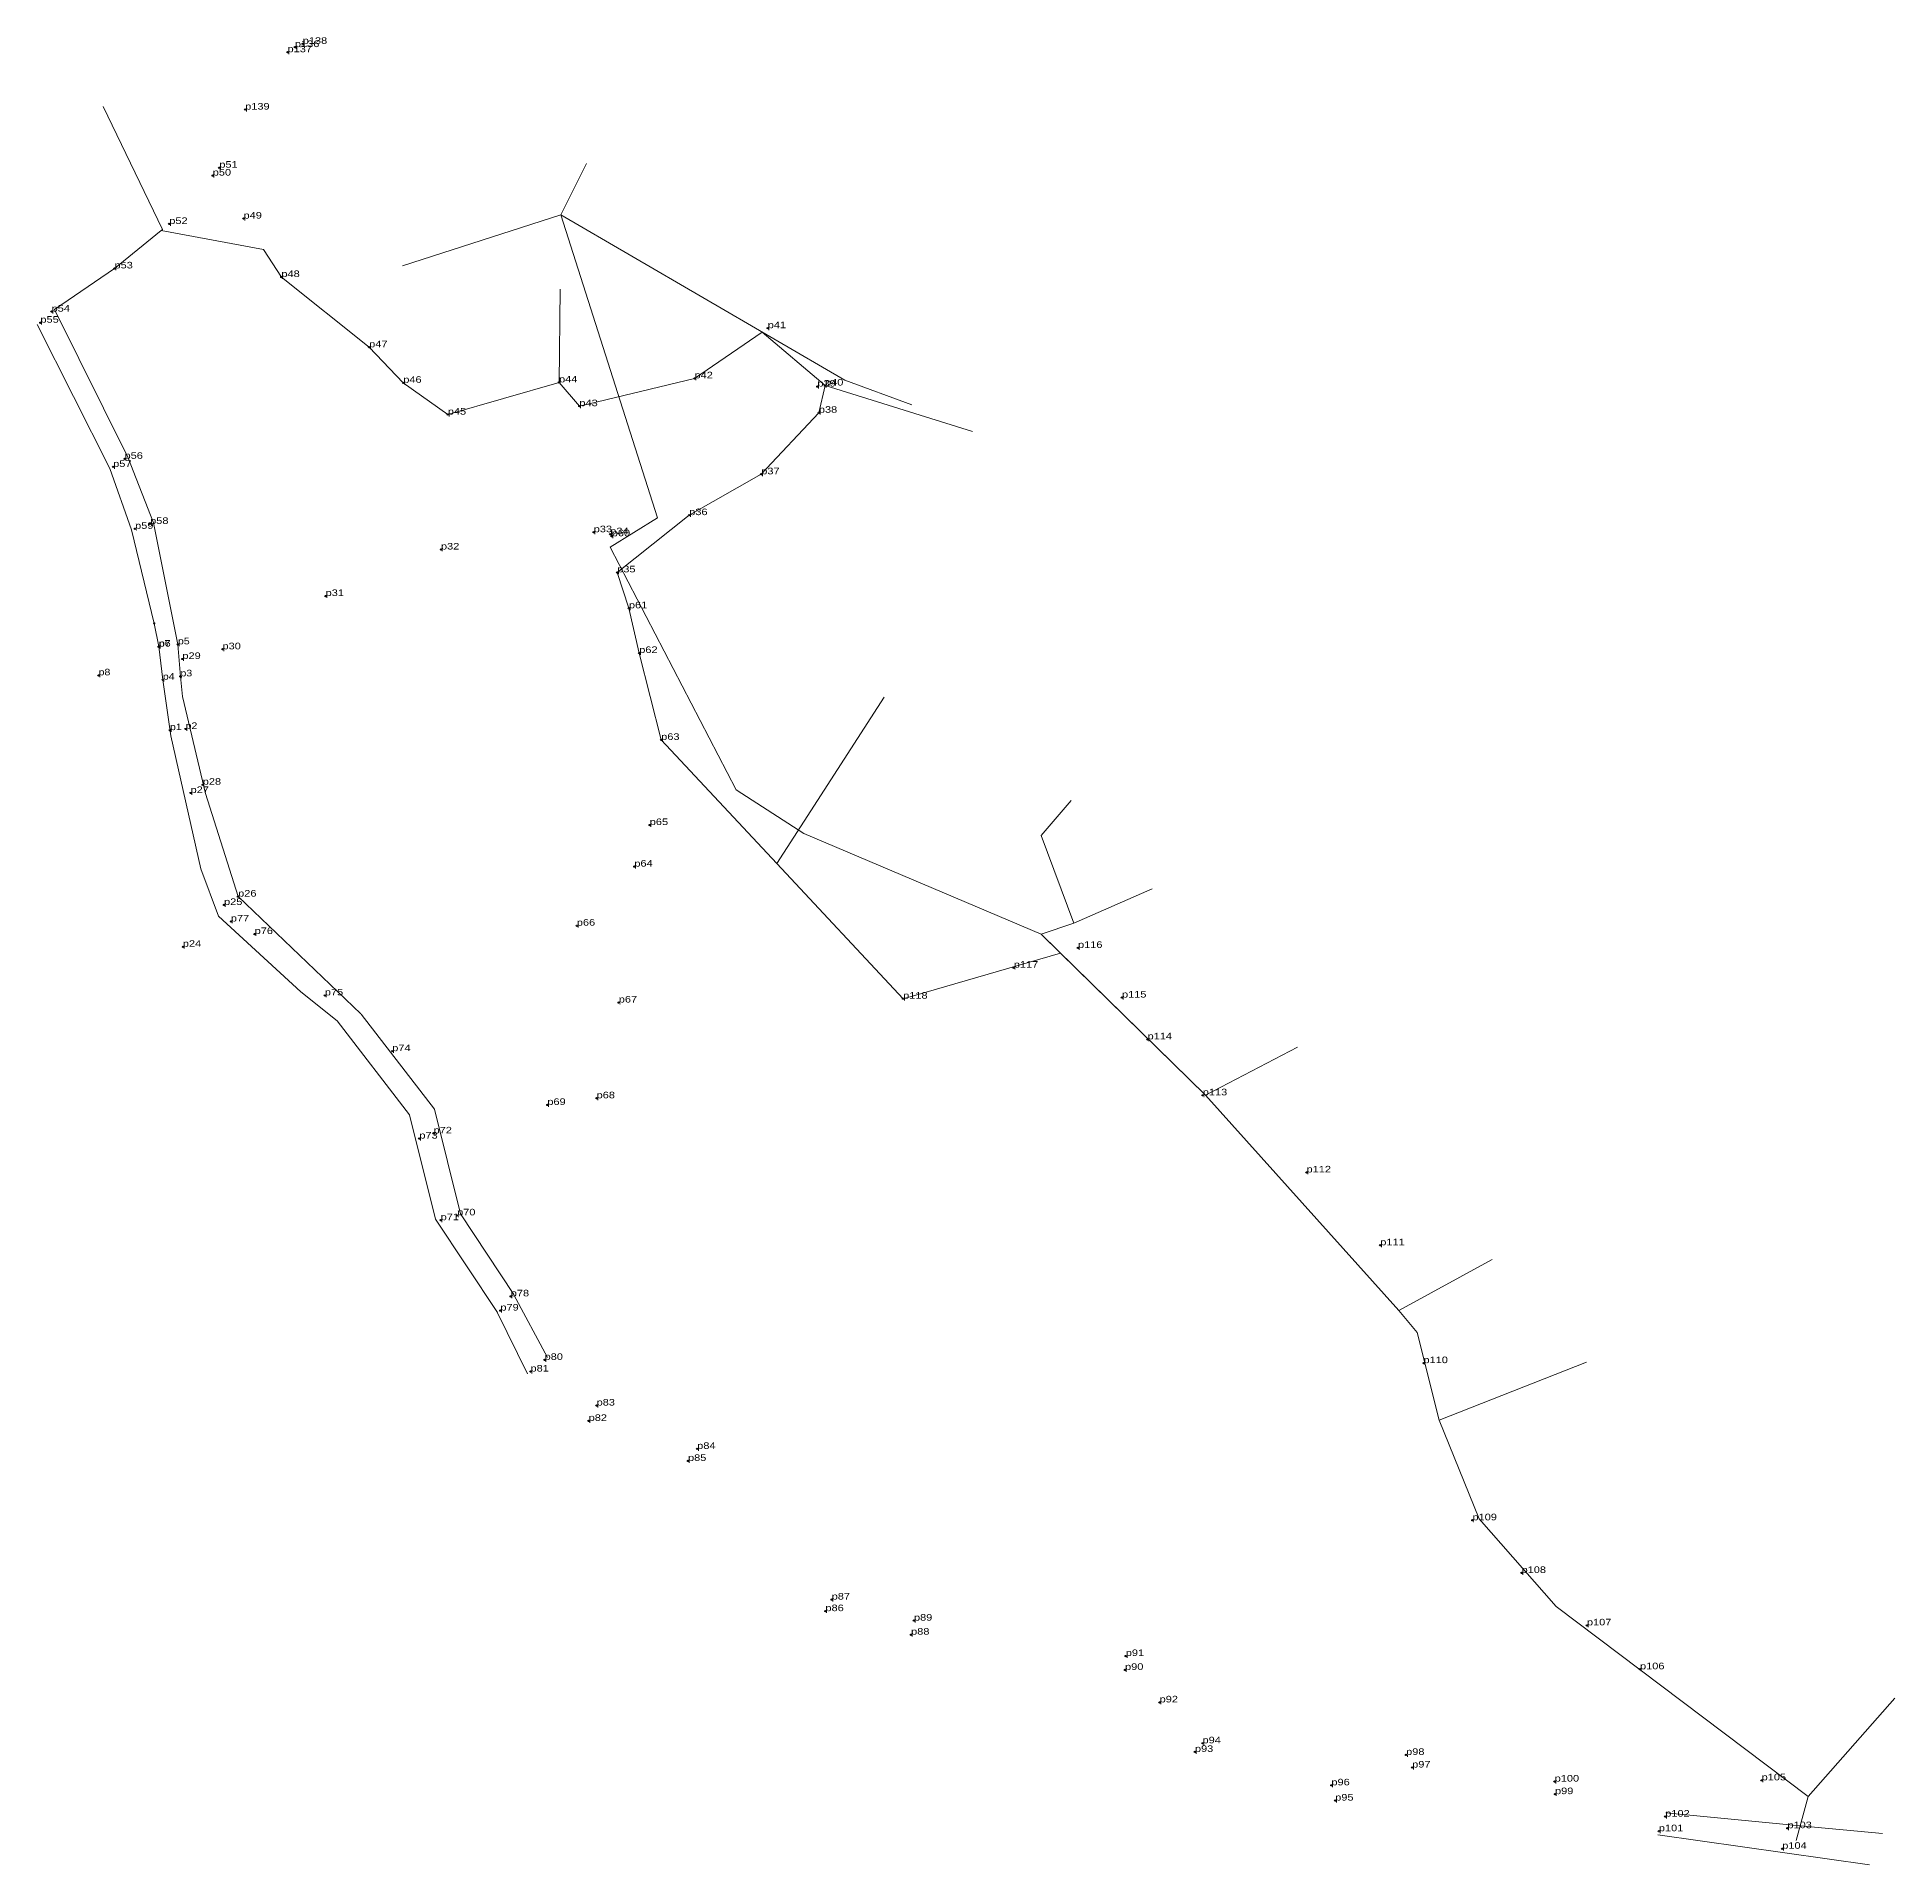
# Model space of a CAD drawing. Header units: metres. Extents: x 549429 to 549938, y 1834755 to 1835256.
import ezdxf

# ---------------------------------------------------------------- set-up
doc = ezdxf.new("R2010")
doc.units = ezdxf.units.M
doc.header["$LTSCALE"] = 0.72
doc.header["$PDMODE"] = 32
doc.header["$PDSIZE"] = 0.36
for name, color, linetype, lineweight in [('10', 7, 'Continuous', 13), ('12', 7, 'Continuous', 13), ('2', 7, 'Continuous', 13), ('55', 7, 'Continuous', 13)]:
    doc.layers.add(name, color=color, linetype=linetype, lineweight=lineweight)
doc.layers.add('7', color=7, linetype='Continuous')

msp = doc.modelspace()

# ---------------------------------------------------------------- linework, layer by layer
at = {"layer": '10'}
for p, q in [((549447.19, 1835236.63), (549463.39, 1835202.89)), ((549463.08, 1835202.64), (549463.39, 1835202.89)), ((549463.08, 1835202.64), (549491.12, 1835197.42)), ((549572.02, 1835161.06), (549572.31, 1835186.54)), ((549644.84, 1835160.2), (549685.2, 1835147.59)), ((549661.02, 1835074.87), (549640.92, 1835043.79)), ((549631.61, 1835029.39), (549599.98, 1835063.2)), ((549631.61, 1835029.39), (549640.92, 1835043.79)), ((549631.61, 1835029.39), (549666.23, 1834992.37)), ((549484.14, 1835020.31), (549517.75, 1834988.25)), ((549666.23, 1834992.37), (549709.33, 1835004.79)), ((549538.22, 1834931.99), (549555.12, 1834906.44)), ((549559.62, 1834911.42), (549545.03, 1834933.45)), ((549568.85, 1834894.12), (549559.67, 1834911.34)), ((549555.05, 1834906.55), (549563.39, 1834889.67)), ((549872.92, 1834763.49), (549930.8, 1834755.27))]:
    msp.add_line(p, q, dxfattribs=at)
for points in [[(549433.89, 1835181), (549450.28, 1835192.26), (549463.08, 1835202.64)], [(549491.12, 1835197.42), (549495.99, 1835189.9), (549520.02, 1835170.67), (549529.36, 1835160.95), (549541.56, 1835152.24), (549572.02, 1835161.06), (549577.58, 1835154.55), (549609.11, 1835162.17), (549627.6, 1835174.83), (549644.84, 1835160.2), (549643.16, 1835152.75), (549627.38, 1835135.9), (549607.66, 1835124.73), (549587.93, 1835109.06), (549591.15, 1835099.23), (549593.97, 1835086.99), (549599.98, 1835063.2)], [(549433.89, 1835181), (549453.95, 1835140.56), (549460.99, 1835122.63), (549467.66, 1835089.36)], [(549461.16, 1835095.11), (549454.96, 1835120.74), (549449.01, 1835137.52), (549429.11, 1835176.95)], [(549478.75, 1835014.95), (549501.35, 1834994.24), (549511.28, 1834986.29), (549531.08, 1834960.56), (549538.22, 1834931.99)], [(549517.83, 1834988.15), (549537.87, 1834962.1), (549545.03, 1834933.45)], [(549934.44, 1834763.82), (549911.81, 1834765.97), (549875.07, 1834769.46)]]:
    msp.add_lwpolyline(points, dxfattribs=at)
at = {"layer": '12'}
for p, q in [((549579.51, 1835221.03), (549572.54, 1835206.92)), ((549572.54, 1835206.92), (549529.14, 1835192.98)), ((549713, 1835013), (549734.4, 1835022.46)), ((549713, 1835013), (549704, 1835010)), ((549749, 1834966), (549774.21, 1834979.1)), ((549802, 1834907), (549827.54, 1834921.01)), ((549813, 1834877), (549853.36, 1834892.87)), ((549914, 1834774), (549937.78, 1834800.9)), ((549910.72, 1834761.95), (549914, 1834774))]:
    msp.add_line(p, q, dxfattribs=at)
for points in [[(549668.62, 1835154.95), (549650.24, 1835161.63), (549572.54, 1835206.92)], [(549572.54, 1835206.92), (549599, 1835124), (549586, 1835116), (549620.53, 1835049.57), (549639.08, 1835037.62)], [(549712.25, 1835046.6), (549704, 1835037), (549713, 1835013)], [(549802, 1834907), (549749, 1834966), (549704, 1835010), (549639.08, 1835037.62)], [(549813, 1834877), (549807, 1834901), (549802, 1834907)], [(549914, 1834774), (549845, 1834826), (549824, 1834850), (549813, 1834877)]]:
    msp.add_lwpolyline(points, dxfattribs=at)
at = {"layer": '2'}
for points in [[(549709.33, 1835004.79), (549704, 1835010), (549713, 1835013), (549734.4, 1835022.46)], [(549774.21, 1834979.1), (549749, 1834966), (549709.33, 1835004.79)], [(549827.54, 1834921.01), (549802, 1834907), (549749, 1834966), (549774.21, 1834979.1)], [(549853.36, 1834892.87), (549813, 1834877), (549807, 1834901), (549802, 1834907), (549827.54, 1834921.01)], [(549937.78, 1834800.9), (549914, 1834774), (549845, 1834826), (549824, 1834850), (549813, 1834877), (549853.36, 1834892.87)], [(549911.81, 1834765.97), (549914, 1834774), (549937.78, 1834800.9)]]:
    msp.add_lwpolyline(points, dxfattribs=at)
at = {"layer": '55'}
msp.add_line((549461.16, 1835095.11), (549462.45, 1835088.75), dxfattribs=at)
for points in [[(549462.45, 1835088.75), (549463.52, 1835079.68), (549465.71, 1835064.29)], [(549467.66, 1835089.36), (549468.35, 1835080.59), (549468.89, 1835075.06)], [(549484.14, 1835020.31), (549475.2, 1835048.57), (549468.89, 1835075.06)], [(549465.71, 1835064.29), (549473.97, 1835027.94), (549478.75, 1835014.95)]]:
    msp.add_lwpolyline(points, dxfattribs=at)
for p in [(549461.16, 1835095.11), (549462.45, 1835088.75)]:
    msp.add_point(p, dxfattribs=at)
at = {"layer": '7'}
for p in [(549497.67, 1835251.45), (549499.69, 1835252.85), (549501.83, 1835253.74), (549486.07, 1835235.74), (549477.19, 1835217.68), (549478.99, 1835219.83), (549485.62, 1835205.91), (549465.29, 1835204.43), (549450.28, 1835192.27), (549495.99, 1835189.9), (549433.06, 1835180.43), (549430, 1835177.4), (549629.16, 1835175.9), (549520.02, 1835170.67), (549529.36, 1835160.95), (549572.02, 1835161.06), (549609.11, 1835162.17), (549642.76, 1835159.93), (549644.84, 1835160.2), (549577.58, 1835154.55), (549541.56, 1835152.24), (549643.16, 1835152.75), (549453.04, 1835140.14), (549449.92, 1835137.92), (549627.38, 1835135.91), (549607.65, 1835124.73), (549455.93, 1835120.99), (549460.03, 1835122.31), (549581.5, 1835120.05), (549586.04, 1835119.49), (549586.44, 1835118.95), (549539.68, 1835115.32), (549587.93, 1835109.06), (549508.1, 1835102.58), (549591.15, 1835099.23), (549462.4, 1835088.71), (549462.45, 1835088.75), (549467.66, 1835089.36), (549479.86, 1835088.01), (549468.89, 1835085.35), (549593.97, 1835086.99), (549445.94, 1835080.87), (549463.52, 1835079.68), (549468.35, 1835080.59), (549465.48, 1835065.88), (549469.76, 1835066.19), (549599.99, 1835063.21), (549471.11, 1835048.67), (549474.45, 1835050.91), (549596.85, 1835039.89), (549592.63, 1835028.51), (549480.29, 1835018.02), (549484.14, 1835020.31), (549482.15, 1835013.5), (549576.88, 1835012.35), (549469, 1835006.56), (549488.65, 1835010.06), (549714.11, 1835006.27), (549696.53, 1835000.84), (549507.88, 1834993.26), (549588.37, 1834991.31), (549666.23, 1834992.37), (549726.15, 1834992.67), (549733.16, 1834981.22), (549526.33, 1834978), (549748.28, 1834965.91), (549568.81, 1834963.28), (549582.3, 1834965.1), (549533.75, 1834954.07), (549537.65, 1834955.48), (549776.69, 1834944.8), (549539.59, 1834931.73), (549544.1, 1834933.05), (549796.88, 1834924.87), (549558.79, 1834910.87), (549555.95, 1834906.99), (549564.2, 1834890.3), (549568.06, 1834893.49), (549808.71, 1834892.6), (549582.3, 1834880.99), (549580.12, 1834876.78), (549607.33, 1834865.83), (549609.84, 1834869.12), (549822.12, 1834849.58), (549835.57, 1834835.16), (549644.95, 1834824.71), (549646.67, 1834827.88), (549669.2, 1834822.11), (549853.47, 1834820.81), (549668.41, 1834818.27), (549727.01, 1834808.63), (549727.2, 1834812.43), (549868, 1834808.8), (549736.46, 1834799.73), (549748.21, 1834788.53), (549746.13, 1834786.18), (549803.96, 1834785.37), (549805.62, 1834781.9), (549844.63, 1834778.05), (549901.3, 1834778.4), (549783.5, 1834777.03), (549784.54, 1834772.86), (549844.73, 1834774.62), (549874.91, 1834768.47), (549873.15, 1834764.47), (549908.36, 1834765.29), (549906.95, 1834759.67)]:
    msp.add_point(p, dxfattribs=at)

# ---------------------------------------------------------------- texts
at = {"layer": '12'}
for s, width, p in [('p137', 1.25, (549497.67, 1835251.45)), ('p136', 1.25, (549499.69, 1835252.85)), ('p138', 1.25, (549501.83, 1835253.74)), ('p139', 1.25, (549486.07, 1835235.74)), ('p51', 1.25, (549478.99, 1835219.83)), ('p50', 1.25, (549477.19, 1835217.68)), ('p52', 1.25, (549465.29, 1835204.43)), ('p49', 1.25, (549485.62, 1835205.9)), ('p53', 1.25, (549450.28, 1835192.26)), ('p48', 1.25, (549495.99, 1835189.9)), ('p54', 1.25, (549433.06, 1835180.43)), ('p55', 1.25, (549430, 1835177.4)), ('p41', 1.25, (549629.16, 1835175.9)), ('p47', 1.25, (549520.02, 1835170.67)), ('p46', 1.25, (549529.36, 1835160.95)), ('p44', 1.25, (549572.02, 1835161.06)), ('p42', 1.25, (549609.11, 1835162.17)), ('p39', 1.25, (549642.76, 1835159.93)), ('p40', 1.25, (549644.84, 1835160.2)), ('p43', 1.25, (549577.58, 1835154.55)), ('p38', 1.25, (549643.16, 1835152.75)), ('p45', 1.25, (549541.56, 1835152.24)), ('p57', 1.25, (549449.92, 1835137.92)), ('p56', 1.25, (549453.04, 1835140.14)), ('p37', 1.25, (549627.38, 1835135.9)), ('p58', 1.25, (549460.04, 1835122.31)), ('p36', 1.25, (549607.66, 1835124.73)), ('p59', 1.25, (549455.93, 1835120.98)), ('p33', 1.25, (549581.5, 1835120.05)), ('p34', 1.25, (549586.04, 1835119.49)), ('p60', 1.25, (549586.44, 1835118.95)), ('p32', 1.25, (549539.68, 1835115.32)), ('p35', 1.25, (549587.93, 1835109.06)), ('p31', 1.25, (549508.1, 1835102.58)), ('p61', 1.25, (549591.15, 1835099.23)), ('p7', 1.2, (549462.4, 1835088.71)), ('p6', 1.2, (549462.45, 1835088.75)), ('p5', 1.2, (549467.66, 1835089.36)), ('p30', 1.25, (549479.86, 1835088.01)), ('p62', 1.25, (549593.97, 1835086.99)), ('p29', 1.25, (549468.88, 1835085.35)), ('p8', 1.2, (549445.94, 1835080.87)), ('p4', 1.2, (549463.52, 1835079.68)), ('p3', 1.2, (549468.35, 1835080.59)), ('p2', 1.2, (549469.76, 1835066.19)), ('p1', 1.2, (549465.48, 1835065.88)), ('p63', 1.25, (549599.98, 1835063.2)), ('p28', 1.25, (549474.45, 1835050.92)), ('p27', 1.25, (549471.12, 1835048.66)), ('p65', 1.25, (549596.85, 1835039.89)), ('p64', 1.25, (549592.63, 1835028.51)), ('p26', 1.25, (549484.14, 1835020.31)), ('p25', 1.25, (549480.29, 1835018.02)), ('p77', 1.25, (549482.15, 1835013.5)), ('p76', 1.25, (549488.66, 1835010.06)), ('p66', 1.25, (549576.88, 1835012.35)), ('p24', 1.25, (549469, 1835006.56)), ('p116', 1.25, (549714.11, 1835006.27)), ('p117', 1.25, (549696.53, 1835000.84)), ('p75', 1.25, (549507.88, 1834993.26)), ('p67', 1.25, (549588.37, 1834991.31)), ('p118', 1.25, (549666.23, 1834992.37)), ('p115', 1.25, (549726.16, 1834992.67)), ('p114', 1.25, (549733.16, 1834981.22)), ('p74', 1.25, (549526.34, 1834978)), ('p68', 1.25, (549582.3, 1834965.1)), ('p113', 1.25, (549748.28, 1834965.91)), ('p69', 1.25, (549568.81, 1834963.28)), ('p73', 1.25, (549533.76, 1834954.07)), ('p72', 1.25, (549537.65, 1834955.48)), ('p112', 1.25, (549776.69, 1834944.8)), ('p71', 1.25, (549539.59, 1834931.73)), ('p70', 1.25, (549544.1, 1834933.05)), ('p111', 1.25, (549796.88, 1834924.86)), ('p78', 1.25, (549558.79, 1834910.87)), ('p79', 1.25, (549555.95, 1834906.99)), ('p80', 1.25, (549568.06, 1834893.49)), ('p81', 1.25, (549564.2, 1834890.3)), ('p110', 1.25, (549808.71, 1834892.6)), ('p83', 1.25, (549582.3, 1834880.99)), ('p82', 1.25, (549580.12, 1834876.78)), ('p84', 1.25, (549609.84, 1834869.12)), ('p85', 1.25, (549607.33, 1834865.83)), ('p109', 1.25, (549822.12, 1834849.58)), ('p108', 1.25, (549835.57, 1834835.16)), ('p87', 1.25, (549646.67, 1834827.88)), ('p86', 1.25, (549644.95, 1834824.71)), ('p89', 1.25, (549669.2, 1834822.11)), ('p88', 1.25, (549668.41, 1834818.27)), ('p107', 1.25, (549853.47, 1834820.81)), ('p91', 1.25, (549727.2, 1834812.43)), ('p90', 1.25, (549727, 1834808.63)), ('p106', 1.25, (549868, 1834808.8)), ('p92', 1.25, (549736.46, 1834799.73)), ('p93', 1.25, (549746.13, 1834786.18)), ('p94', 1.25, (549748.21, 1834788.53)), ('p98', 1.25, (549803.96, 1834785.36)), ('p97', 1.25, (549805.62, 1834781.9)), ('p96', 1.25, (549783.5, 1834777.02)), ('p100', 1.25, (549844.63, 1834778.06)), ('p105', 1.25, (549901.3, 1834778.4)), ('p95', 1.25, (549784.54, 1834772.86)), ('p99', 1.25, (549844.73, 1834774.62)), ('p102', 1.25, (549874.91, 1834768.47)), ('p101', 1.25, (549873.16, 1834764.47)), ('p103', 1.25, (549908.36, 1834765.29)), ('p104', 1.25, (549906.95, 1834759.67))]:
    msp.add_text(s, height=1.8, dxfattribs=dict(at, width=width)).set_placement(p)

doc.saveas('drawing.dxf')
